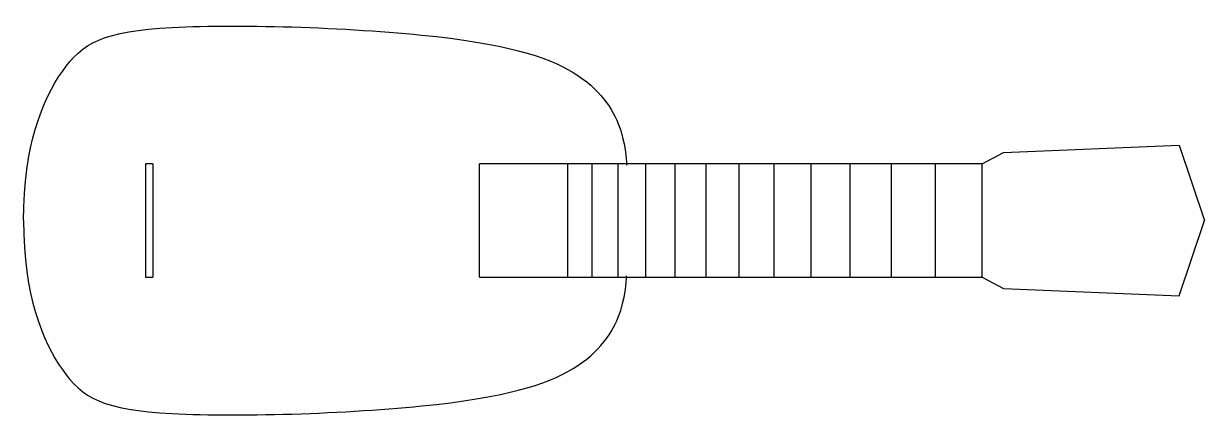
# Model space of a CAD drawing. Header units: millimetres. Extents: x 0 to 470, y -78 to 78.
import ezdxf

# ---------------------------------------------------------------- set-up
doc = ezdxf.new("R2010")
doc.units = ezdxf.units.MM
doc.layers.get('0').update_dxf_attribs({"linetype": 'CONTINUOUS', "lineweight": 25, "true_color": 0x000000})

msp = doc.modelspace()

# ---------------------------------------------------------------- linework, layer by layer
for p, q in [((390, 27), (460, 30)), ((460, 30), (470, 0)), ((381.5, 22.5), (390, 27)), ((51.5, 22.5), (48.5, 22.5)), ((48.5, 22.5), (48.5, -22.5)), ((51.5, 22.5), (51.5, -22.5)), ((381.5, 22.5), (181.5, 22.5)), ((181.5, -22.5), (181.5, 22.5)), ((216.5, 22.5), (216.5, -22.5)), ((226.31, -22.5), (226.31, 22.5)), ((236.705, -22.5), (236.705, 22.5)), ((247.718, -22.5), (247.718, 22.5)), ((259.386, -22.5), (259.386, 22.5)), ((271.748, -22.5), (271.748, 22.5)), ((284.845, -22.5), (284.845, 22.5)), ((298.72, -22.5), (298.72, 22.5)), ((313.421, -22.5), (313.421, 22.5)), ((328.996, -22.5), (328.996, 22.5)), ((345.497, -22.5), (345.497, 22.5)), ((362.979, -22.5), (362.979, 22.5)), ((381.5, -22.5), (381.5, 22.5)), ((460, -30), (470, 0)), ((48.5, -22.5), (51.5, -22.5)), ((181.5, -22.5), (381.5, -22.5)), ((381.5, -22.5), (390, -27)), ((390, -27), (460, -30))]:
    msp.add_line(p, q)
for points in [[(0, 0), (0, 30), (15, 66), (40, 80), (180, 75), (226, 59), (240, 35), (240, 22), (240, 22)], [(0, 0), (0, -30), (15, -66), (40, -80), (180, -75), (226, -59), (240, -35), (240, -22), (240, -22)]]:
    msp.add_open_spline(points, degree=3)

doc.saveas('drawing.dxf')
